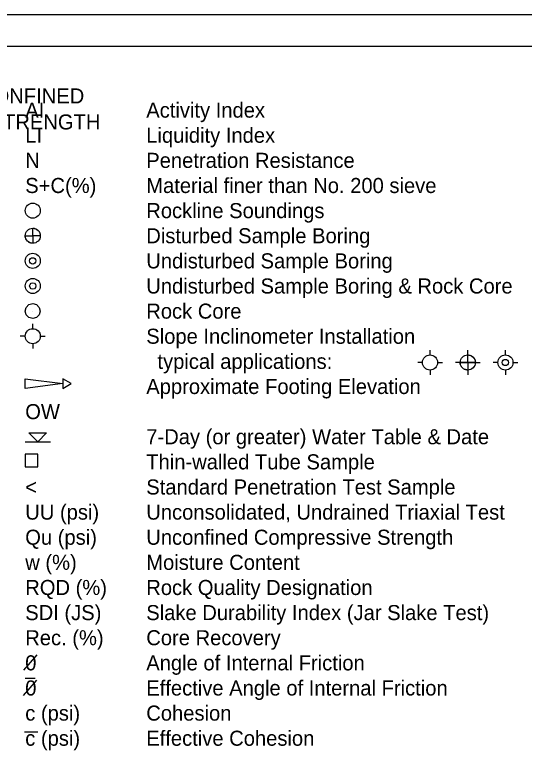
# Model space of a CAD drawing. Extents: x 999 to 1036.7, y 999 to 1022.7.
# Drawn here: x 1020.34 to 1028.46, y 1010.29 to 1022 of the extents above; entities that cross this region are included whole.
import ezdxf

# ---------------------------------------------------------------- set-up
doc = ezdxf.new("R2010")
doc.units = 0
for name, color, linetype in [('03-Dimensions', 7, 'Continuous'), ('10-Sheet Border', 7, 'Continuous'), ('41-Bearing Pads', 7, 'Continuous'), ('Level 14', 7, 'Continuous')]:
    doc.layers.add(name, color=color, linetype=linetype)

msp = doc.modelspace()

# ---------------------------------------------------------------- linework, layer by layer
at = {"layer": '10-Sheet Border'}
msp.add_line((1007, 1021.5), (1035.5, 1021.5), dxfattribs=at)
at = {"layer": '41-Bearing Pads'}
for p, q in [((1020.63, 1017.681), (1020.63, 1017.681)), ((1020.63, 1017.281), (1020.63, 1017.281)), ((1020.63, 1017.001), (1020.63, 1017.078)), ((1020.51, 1016.881), (1020.432, 1016.881)), ((1020.75, 1016.881), (1020.827, 1016.881)), ((1020.63, 1016.761), (1020.63, 1016.684)), ((1026.955, 1016.583), (1026.955, 1016.66)), ((1027.555, 1016.463), (1027.555, 1016.66)), ((1028.155, 1016.583), (1028.155, 1016.66)), ((1026.835, 1016.463), (1026.758, 1016.463)), ((1027.075, 1016.463), (1027.152, 1016.463)), ((1027.555, 1016.463), (1027.358, 1016.463)), ((1027.555, 1016.463), (1027.555, 1016.266)), ((1027.555, 1016.463), (1027.752, 1016.463)), ((1028.035, 1016.463), (1027.958, 1016.463)), ((1028.275, 1016.463), (1028.352, 1016.463)), ((1026.955, 1016.343), (1026.955, 1016.266)), ((1028.155, 1016.343), (1028.155, 1016.266)), ((1020.71, 1015.201), (1020.568, 1015.343)), ((1020.568, 1015.343), (1020.851, 1015.343)), ((1020.71, 1015.201), (1020.851, 1015.343)), ((1020.51, 1015.201), (1020.91, 1015.201)), ((1020.489, 1011.567), (1020.702, 1011.808)), ((1020.482, 1011.162), (1020.694, 1011.403)), ((1020.51, 1011.439), (1020.666, 1011.439)), ((1020.496, 1010.581), (1020.709, 1010.581))]:
    msp.add_line(p, q, dxfattribs=at)
for points in [[(1020.63, 1018.481), (1020.63, 1018.602), (1020.637, 1018.601), (1020.645, 1018.6), (1020.651, 1018.599), (1020.658, 1018.597), (1020.665, 1018.595), (1020.673, 1018.593), (1020.681, 1018.59), (1020.689, 1018.586), (1020.696, 1018.581), (1020.704, 1018.575), (1020.712, 1018.568), (1020.718, 1018.562), (1020.725, 1018.554), (1020.731, 1018.545), (1020.736, 1018.537), (1020.741, 1018.528), (1020.745, 1018.516), (1020.748, 1018.503), (1020.75, 1018.491), (1020.75, 1018.482)], [(1020.63, 1018.481), (1020.629, 1018.361), (1020.622, 1018.361), (1020.614, 1018.362), (1020.608, 1018.364), (1020.601, 1018.365), (1020.594, 1018.367), (1020.586, 1018.37), (1020.578, 1018.373), (1020.57, 1018.376), (1020.563, 1018.382), (1020.555, 1018.387), (1020.547, 1018.394), (1020.541, 1018.401), (1020.534, 1018.409), (1020.528, 1018.417), (1020.523, 1018.426), (1020.518, 1018.435), (1020.514, 1018.447), (1020.511, 1018.46), (1020.509, 1018.471), (1020.509, 1018.481)], [(1020.63, 1017.732), (1020.655, 1017.725), (1020.673, 1017.707), (1020.68, 1017.681), (1020.673, 1017.656), (1020.655, 1017.638), (1020.63, 1017.631), (1020.604, 1017.638), (1020.586, 1017.656), (1020.579, 1017.681), (1020.586, 1017.707), (1020.604, 1017.725)], [(1020.63, 1017.4), (1020.689, 1017.384), (1020.732, 1017.341), (1020.748, 1017.281), (1020.732, 1017.222), (1020.689, 1017.178), (1020.63, 1017.163), (1020.57, 1017.178), (1020.527, 1017.222), (1020.511, 1017.281), (1020.527, 1017.341), (1020.57, 1017.384)], [(1027.555, 1016.463), (1027.556, 1016.583), (1027.563, 1016.583), (1027.571, 1016.582), (1027.577, 1016.58), (1027.584, 1016.579), (1027.591, 1016.577), (1027.599, 1016.575), (1027.607, 1016.571), (1027.615, 1016.568), (1027.622, 1016.562), (1027.63, 1016.557), (1027.638, 1016.55), (1027.644, 1016.543), (1027.651, 1016.535), (1027.657, 1016.527), (1027.662, 1016.518), (1027.667, 1016.509), (1027.671, 1016.497), (1027.674, 1016.484), (1027.676, 1016.473), (1027.676, 1016.463)], [(1027.555, 1016.463), (1027.555, 1016.342), (1027.548, 1016.343), (1027.539, 1016.344), (1027.534, 1016.345), (1027.527, 1016.347), (1027.52, 1016.349), (1027.512, 1016.351), (1027.504, 1016.354), (1027.496, 1016.358), (1027.489, 1016.363), (1027.481, 1016.369), (1027.473, 1016.376), (1027.467, 1016.383), (1027.46, 1016.39), (1027.454, 1016.399), (1027.448, 1016.407), (1027.444, 1016.416), (1027.44, 1016.428), (1027.437, 1016.441), (1027.435, 1016.453), (1027.435, 1016.462)], [(1020.51, 1016.201), (1021.11, 1016.126), (1020.51, 1016.051)], [(1021.11, 1016.201), (1021.11, 1016.051), (1021.239, 1016.126)], [(1020.51, 1015.001), (1020.51, 1014.801), (1020.71, 1014.801), (1020.71, 1015.001)]]:
    msp.add_lwpolyline(points, close=True, dxfattribs=at)
for centre, radius in [((1020.63, 1018.881), 0.12), ((1020.63, 1018.481), 0.12), ((1020.63, 1018.081), 0.12), ((1020.63, 1018.081), 0.05), ((1020.63, 1017.681), 0.12), ((1020.63, 1016.881), 0.12), ((1026.955, 1016.463), 0.12), ((1027.555, 1016.463), 0.12), ((1028.155, 1016.463), 0.12), ((1028.155, 1016.463), 0.05)]:
    msp.add_circle(centre, radius, dxfattribs=at)
at = {"layer": 'Level 14'}
msp.add_line((1036, 1022), (1000, 1022), dxfattribs=at)

# ---------------------------------------------------------------- texts
at = {"layer": '03-Dimensions'}
for s, p in [('RANGE OF UNCONFINED', (1017.545, 1020.587)), ('COMPRESSIVE STRENGTH', (1017.499, 1020.173))]:
    msp.add_text(s, height=0.24, dxfattribs=at).set_placement(p)
at = {"layer": '41-Bearing Pads'}
for s, p in [('AI', (1020.51, 1020.361)), ('Activity Index', (1022.437, 1020.361)), ('LI', (1020.51, 1019.961)), ('Liquidity Index', (1022.437, 1019.961)), ('Penetration Resistance', (1022.437, 1019.561)), ('N', (1020.51, 1019.561)), ('S+C(%)', (1020.51, 1019.161)), ('Material finer than No. 200 sieve', (1022.437, 1019.161)), ('Rockline Soundings', (1022.437, 1018.761)), ('Disturbed Sample Boring', (1022.437, 1018.361)), ('Undisturbed Sample Boring', (1022.437, 1017.961)), ('Undisturbed Sample Boring & Rock Core', (1022.437, 1017.561)), ('Rock Core', (1022.437, 1017.161)), ('Slope Inclinometer Installation', (1022.437, 1016.761)), ('  typical applications:', (1022.437, 1016.361)), ('Approximate Footing Elevation', (1022.437, 1015.961)), ('OW', (1020.51, 1015.561)), ('7-Day (or greater) Water Table & Date', (1022.437, 1015.161)), ('Thin-walled Tube Sample', (1022.437, 1014.761)), ('<', (1020.51, 1014.361)), ('Standard Penetration Test Sample', (1022.437, 1014.361)), ('UU (psi)', (1020.51, 1013.961)), ('Unconsolidated, Undrained Triaxial Test', (1022.437, 1013.961)), ('Qu (psi)', (1020.51, 1013.561)), ('Unconfined Compressive Strength', (1022.437, 1013.561)), ('w (%)', (1020.51, 1013.161)), ('Moisture Content', (1022.437, 1013.161)), ('RQD (%)', (1020.51, 1012.761)), ('Rock Quality Designation', (1022.437, 1012.761)), ('SDI (JS)', (1020.51, 1012.361)), ('Slake Durability Index (Jar Slake Test) ', (1022.437, 1012.361)), ('Rec. (%)', (1020.51, 1011.961)), ('Core Recovery', (1022.437, 1011.961)), ('0', (1020.51, 1011.561)), ('Angle of Internal Friction', (1022.437, 1011.561)), ('0', (1020.51, 1011.161)), ('Effective Angle of Internal Friction', (1022.437, 1011.161)), ('c (psi)', (1020.51, 1010.761)), ('Cohesion', (1022.437, 1010.761)), ('c (psi)', (1020.51, 1010.361)), ('Effective Cohesion', (1022.437, 1010.361))]:
    msp.add_text(s, height=0.24, dxfattribs=at).set_placement(p)

doc.saveas('drawing.dxf')
